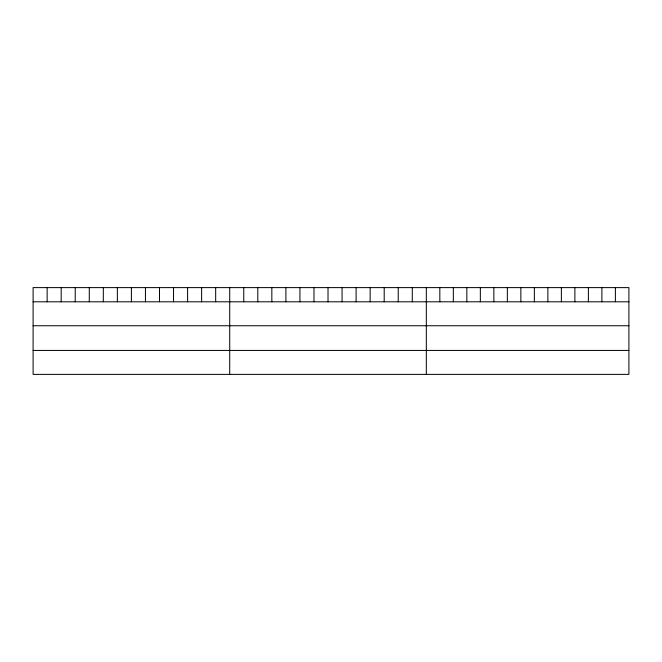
<?xml version="1.0" encoding="UTF-8"?>
<svg xmlns="http://www.w3.org/2000/svg" width="662" height="662" viewBox="0 0 662 662"><rect width="100%" height="100%" fill="white"/><g stroke="black" fill="none" stroke-linecap="round" stroke-linejoin="round"><path stroke-width="0.99" d="M628.9 301.798L628.9 374.386L33.1 374.386L33.1 287.614L628.9 287.614L628.9 301.798L33.1 301.798M33.1 325.745L628.9 325.745M33.1 350.43L628.9 350.43M615.395 287.614L615.395 301.798M601.89 287.614L601.89 301.798M588.386 287.614L588.386 301.798M574.881 287.614L574.881 301.798M561.376 287.614L561.376 301.798M547.871 287.614L547.871 301.798M534.366 287.614L534.366 301.798M520.862 287.614L520.862 301.798M507.357 287.614L507.357 301.798M493.852 287.614L493.852 301.798M480.347 287.614L480.347 301.798M466.842 287.614L466.842 301.798M453.338 287.614L453.338 301.798M439.833 287.614L439.833 301.798M426.328 287.614L426.328 374.386M412.285 287.614L412.285 301.798M398.243 287.614L398.243 301.798M384.2 287.614L384.2 301.798M370.149 287.614L370.149 301.798M356.106 287.614L356.106 301.798M342.064 287.614L342.064 301.798M328.021 287.614L328.021 301.798M313.978 287.614L313.978 301.798M299.936 287.614L299.936 301.798M285.893 287.614L285.893 301.798M271.842 287.614L271.842 301.798M257.799 287.614L257.799 301.798M243.757 287.614L243.757 301.798M229.714 287.614L229.714 374.386M215.671 287.614L215.671 301.798M201.629 287.614L201.629 301.798M187.586 287.614L187.586 301.798M173.535 287.614L173.535 301.798M159.492 287.614L159.492 301.798M145.45 287.614L145.45 301.798M131.407 287.614L131.407 301.798M117.364 287.614L117.364 301.798M103.322 287.614L103.322 301.798M89.279 287.614L89.279 301.798M75.228 287.614L75.228 301.798M61.185 287.614L61.185 301.798M47.143 287.614L47.143 301.798"/></g></svg>
